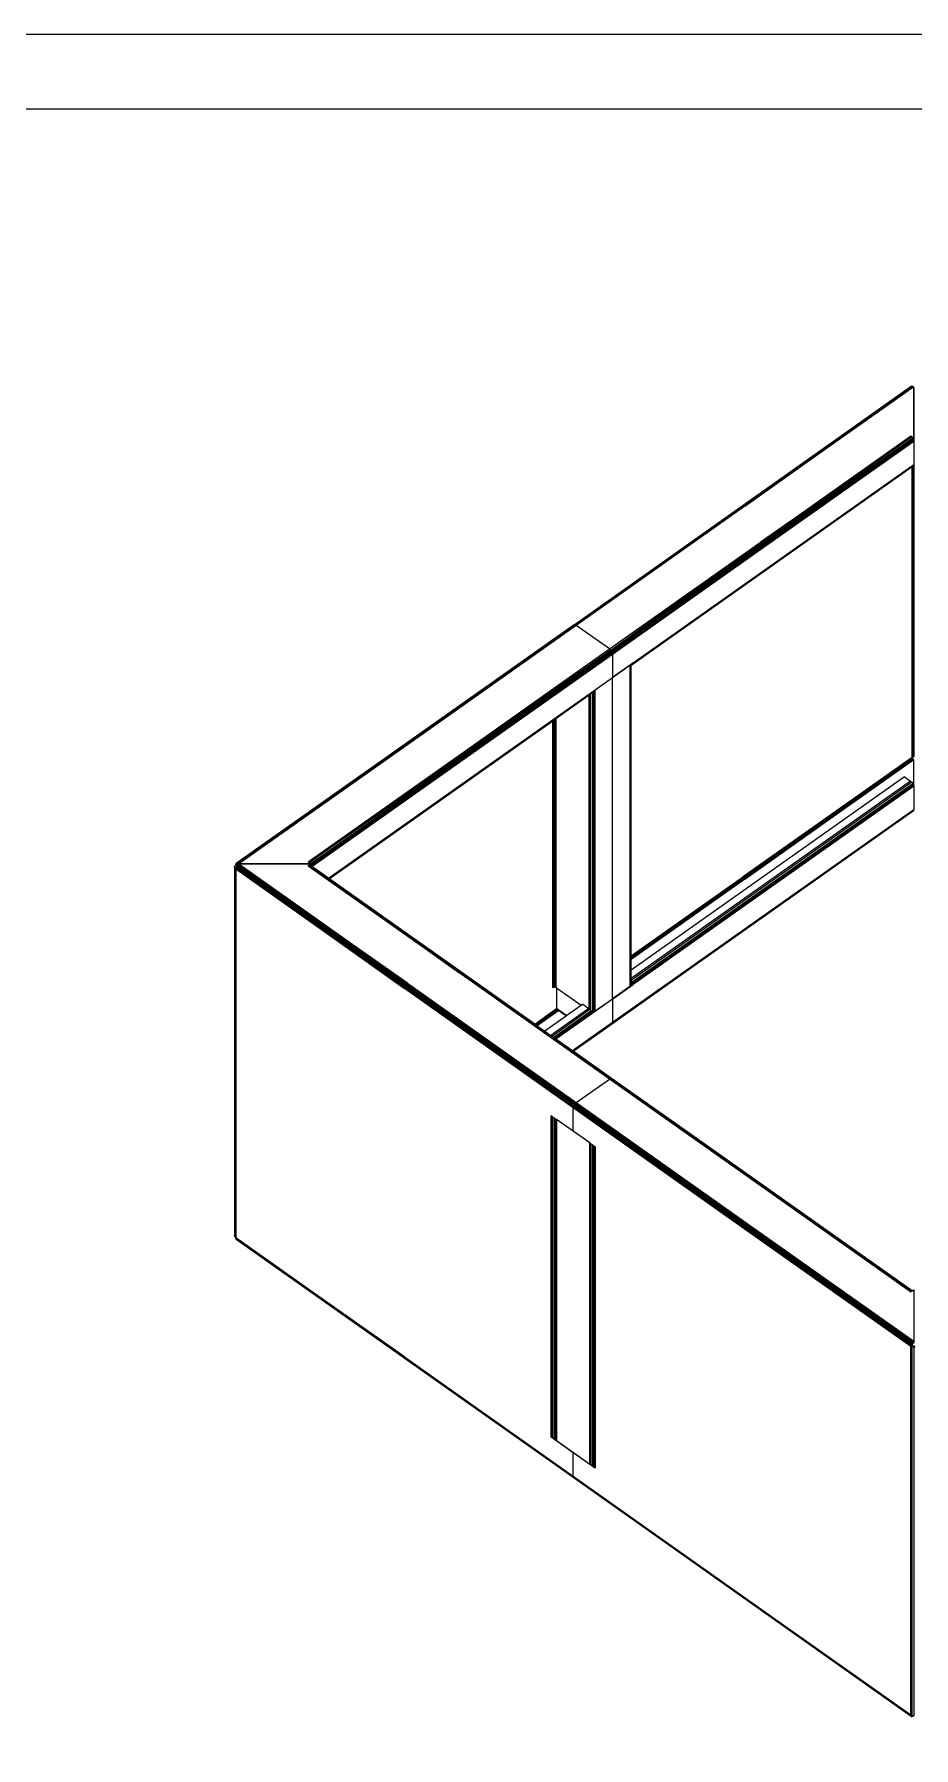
# Model space of a CAD drawing. Header units: inches. Extents: x 10 to 4608, y 5 to 3256.
# Drawn here: x 2309 to 3222, y 1477 to 3256 of the extents above; entities that cross this region are included whole.
import ezdxf

# ---------------------------------------------------------------- set-up
doc = ezdxf.new("R2010")
doc.units = ezdxf.units.IN
doc.header["$MEASUREMENT"] = 0
doc.layers.add('tabelka', color=155, linetype='Continuous')

msp = doc.modelspace()

# ---------------------------------------------------------------- linework, layer by layer
for p, q in [((2869.2, 2642.6), (3219.6, 2890.4)), ((2869.2, 2642.6), (3220, 2890.4)), ((2869.2, 2642.6), (3219.2, 2890.2)), ((3220, 2890.4), (2870.2, 2642.6)), ((2870.2, 2642.6), (3220.6, 2890.3)), ((3221.2, 2890.1), (2870.2, 2642.6)), ((3046.6, 2765.8), (3221.2, 2890.1)), ((3221.8, 2889.7), (3046.6, 2765.8)), ((3219.2, 2890.2), (3219.6, 2890.4)), ((3219.6, 2890.4), (3220, 2890.4)), ((3220, 2890.4), (3220.6, 2890.3)), ((3220.6, 2890.3), (3221.2, 2890.1)), ((3221.2, 2890.1), (3221.7, 2889.7)), ((3221.7, 2889.7), (3221.8, 2889.8)), ((3221.7, 2889.7), (3221.8, 2889.7)), ((3221.8, 2889.8), (3221.9, 2889.7)), ((3221.8, 2888.2), (3221.8, 2889.7)), ((3221.8, 2888.2), (3221.8, 2507.1)), ((3221.8, 2888.2), (3221.8, 2888.2)), ((3221.9, 2888.2), (3221.8, 2888.2)), ((3221.8, 2836.4), (3221.8, 2888.2)), ((2907.2, 2616.4), (3219.7, 2837.7)), ((2907.2, 2616.4), (3220.6, 2836.4)), ((2908.2, 2615), (3220.6, 2836.4)), ((3221.3, 2835.1), (2908.2, 2615)), ((2908.9, 2613.5), (3221.3, 2835.1)), ((2908.9, 2613.5), (3221.7, 2834.1)), ((3062.3, 2728.1), (3218.6, 2838.6)), ((3219.7, 2837.7), (3062.3, 2728.1)), ((3221.7, 2834.1), (3065.4, 2722.7)), ((3065.4, 2722.7), (3221.8, 2833.2)), ((3221.8, 2836.4), (3218.6, 2838.6)), ((3218.6, 2838.6), (3219.7, 2837.7)), ((3219.7, 2837.7), (3220.6, 2836.4)), ((3220.6, 2836.4), (3221.3, 2835.1)), ((3221.3, 2835.1), (3221.8, 2834.8)), ((3221.3, 2835.1), (3221.7, 2834.1)), ((3221.7, 2834.1), (3221.8, 2833.2)), ((3221.8, 2834.8), (3221.8, 2836.4)), ((3221.8, 2833.2), (3221.8, 2808.9)), ((2929.6, 2601.4), (3220.2, 2806.9)), ((2930.3, 2601.9), (3221.5, 2807.9)), ((2930.6, 2603), (3221.8, 2808.9)), ((3220.2, 2806.9), (3220.8, 2807.3)), ((3220.2, 2505.1), (3220.2, 2806.9)), ((3221, 2807.4), (3220.8, 2807.3)), ((3221.5, 2807.9), (3221, 2807.4)), ((3221, 2807.4), (3221, 2507)), ((3221.8, 2808.9), (3221.5, 2807.9)), ((3046.6, 2765.8), (2870.2, 2642.6)), ((3046.6, 2765.8), (2871.4, 2642)), ((2906, 2617.5), (3062.3, 2728.1)), ((2907.2, 2616.4), (3062.3, 2728.1)), ((3065.4, 2722.7), (2908.9, 2613.5)), ((2909.1, 2612.2), (3065.4, 2722.7)), ((2869.2, 2642.6), (2518.4, 2394.7)), ((2518.8, 2394.9), (2869.2, 2642.6)), ((2870.2, 2642.6), (2519.3, 2394.9)), ((2869.2, 2642.6), (2519.3, 2394.9)), ((2519.8, 2394.8), (2870.2, 2642.6)), ((2520.4, 2394.6), (2870.2, 2642.6)), ((2870.2, 2642.6), (2696.2, 2518.1)), ((2871.4, 2642), (2696.2, 2518.1)), ((2869.2, 2642.6), (2870.2, 2642.6)), ((2870.2, 2642.6), (2871.4, 2642)), ((2906, 2617.5), (2871.4, 2642)), ((2907.2, 2616.4), (2594.5, 2395.6)), ((2749.7, 2507), (2906, 2617.5)), ((2749.7, 2507), (2907.2, 2616.4)), ((2906, 2617.5), (2907.2, 2616.4)), ((2907.2, 2616.4), (2908.2, 2615)), ((2908.2, 2615), (2594.5, 2395.6)), ((2595.9, 2394.7), (2908.2, 2615)), ((2595.9, 2394.7), (2908.9, 2613.5)), ((2596.4, 2392), (2908.9, 2613.5)), ((2908.9, 2613.5), (2596.5, 2393.3)), ((2908.9, 2613.5), (2752.8, 2501.6)), ((2752.8, 2501.6), (2909.1, 2612.2)), ((2908.2, 2615), (2908.9, 2613.5)), ((2908.9, 2613.5), (2909.1, 2612.2)), ((2909.1, 2612.2), (2909.1, 2587.8)), ((2927.9, 2601.1), (2909.1, 2587.8)), ((2927.2, 2600.4), (2909.1, 2587.6)), ((2927.9, 2601.1), (2927.2, 2600.4)), ((2927.2, 2600.4), (2927.2, 2266.9)), ((2928.2, 2601.3), (2927.9, 2601.1)), ((2928.5, 2601.5), (2928.2, 2601.3)), ((2928.2, 2601.3), (2928.2, 2267.9)), ((2930.6, 2603), (2928.5, 2601.5)), ((2928.5, 2601.5), (2928.6, 2601.4)), ((2928.5, 2298.8), (2928.5, 2601.5)), ((2928.6, 2601.4), (2930.5, 2602.8)), ((2928.6, 2601.4), (2929.6, 2601.4)), ((2929.6, 2601.4), (2930.3, 2601.9)), ((2930.3, 2601.9), (2930.5, 2602.8)), ((2930.5, 2602.8), (2930.6, 2603)), ((2890, 2574.3), (2909, 2587.7)), ((2909.1, 2587.6), (2891, 2574.8)), ((2909, 2587.7), (2909.1, 2587.8)), ((2909, 2587.7), (2909.1, 2587.6)), ((2909.1, 2254.1), (2909.1, 2587.6)), ((2614.3, 2379.4), (2887.7, 2572.6)), ((2887.4, 2571.6), (2614.9, 2378.9)), ((2850.2, 2545.2), (2884.8, 2569.7)), ((2884.8, 2569.7), (2886.2, 2570.7)), ((2884.8, 2243.9), (2884.8, 2569.7)), ((2886.2, 2570.7), (2886.7, 2571.1)), ((2886.2, 2242.4), (2886.2, 2570.7)), ((2887.4, 2571.6), (2886.7, 2571.1)), ((2887.7, 2572.6), (2887.4, 2571.6)), ((2887.7, 2572.6), (2887.9, 2572.8)), ((2887.9, 2572.8), (2889.6, 2574)), ((2887.9, 2572.8), (2887.9, 2240.4)), ((2889.6, 2574), (2890, 2574.3)), ((2889.6, 2240.7), (2889.6, 2574)), ((2891, 2574.8), (2890, 2574.3)), ((2891, 2241.4), (2891, 2574.8)), ((2848.6, 2544.1), (2849.5, 2544.7)), ((2849.5, 2544.7), (2850.2, 2545.2)), ((2849.5, 2267.7), (2849.5, 2544.7)), ((2850.2, 2545.2), (2850.2, 2265.8)), ((2615, 2378.9), (2847, 2543)), ((2847, 2543), (2847.8, 2543.5)), ((2847, 2267.6), (2847, 2543)), ((2847.8, 2543.5), (2848.6, 2544.1)), ((2847.8, 2267.7), (2847.8, 2543.5)), ((2848.6, 2267.8), (2848.6, 2544.1)), ((2696.2, 2518.1), (2520.4, 2394.6)), ((2696.2, 2518.1), (2521.1, 2394.2)), ((2593.3, 2396.5), (2749.7, 2507)), ((2594.5, 2395.6), (2749.7, 2507)), ((2752.8, 2501.6), (2596.4, 2392)), ((2597.1, 2391.5), (2752.8, 2501.6)), ((2928.5, 2298.1), (3220.3, 2504.8)), ((3220.4, 2504.4), (2928.5, 2298)), ((2928.5, 2297.1), (3220.5, 2504)), ((3220.5, 2504), (2928.5, 2298)), ((3220.7, 2503.6), (2928.5, 2297)), ((2928.5, 2297), (3220.9, 2503.3)), ((3220.9, 2503.3), (2928.5, 2296.1)), ((3221.2, 2502.9), (2928.5, 2296)), ((3221.5, 2502.6), (2928.5, 2295.9)), ((3045, 2381.2), (3220.2, 2505.1)), ((3220.3, 2504.8), (3045, 2381.2)), ((3046.6, 2378.5), (3221.5, 2502.6)), ((3221.8, 2502.4), (3046.6, 2378.5)), ((3221, 2505.4), (3220.2, 2505.1)), ((3220.2, 2505.1), (3220.3, 2504.8)), ((3220.3, 2504.8), (3220.4, 2504.4)), ((3220.4, 2504.4), (3220.5, 2504)), ((3220.5, 2504), (3220.7, 2503.6)), ((3220.7, 2503.6), (3220.9, 2503.3)), ((3220.9, 2503.3), (3221.2, 2502.9)), ((3221, 2507), (3221.8, 2507.1)), ((3221, 2507), (3221, 2505.4)), ((3221.8, 2505.6), (3221, 2505.4)), ((3221.2, 2502.9), (3221.5, 2502.6)), ((3221.5, 2502.6), (3221.8, 2502.4)), ((3221.8, 2505.6), (3221.8, 2507.1)), ((3222.7, 2505.4), (3221.8, 2505.6)), ((3221.8, 2475), (3221.8, 2502.4)), ((3212.3, 2484.8), (2928.5, 2284.1)), ((3218.6, 2480.3), (2928.5, 2275.2)), ((3219.8, 2479.2), (2928.6, 2273.3)), ((2929.6, 2271.9), (3220.8, 2477.8)), ((3221.5, 2476.3), (2930.3, 2270.4)), ((3221.8, 2475), (2930.6, 2269.1)), ((3212.3, 2484.8), (3218.6, 2480.3)), ((3218.6, 2480.3), (3219.8, 2479.2)), ((3219.8, 2479.2), (3220.8, 2477.8)), ((3220.8, 2477.8), (3221.5, 2476.3)), ((3221.5, 2476.3), (3221.8, 2475)), ((3221.8, 2475), (3221.8, 2450.6)), ((3221.8, 2474.1), (3221.9, 2474.2)), ((3220.3, 2448.5), (2868.4, 2199.7)), ((2908.9, 2228.5), (3221.7, 2449.9)), ((2991.2, 2286.7), (3220.2, 2448.6)), ((3221.8, 2450.6), (3065.4, 2340.1)), ((3221.7, 2449.9), (3065.4, 2340.1)), ((3220.2, 2448.6), (3221.3, 2449.3)), ((3220.2, 2448.6), (3220.3, 2448.5)), ((3221.4, 2449.3), (3220.3, 2448.5)), ((3221.7, 2449.9), (3221.3, 2449.3)), ((3221.4, 2449.3), (3221.3, 2449.3)), ((3221.8, 2449.6), (3221.4, 2449.3)), ((3221.8, 2450.6), (3221.7, 2449.9)), ((3221.8, 2449.6), (3221.8, 2450.6)), ((3221.9, 2449.5), (3221.8, 2449.6)), ((2516.6, 2391.1), (2516.9, 2392.3)), ((2516.9, 2389.9), (2516.6, 2391.1)), ((2516.6, 2391.1), (2516.6, 2008.4)), ((2516.9, 2392.3), (2517.9, 2393.3)), ((2517.9, 2388.8), (2516.9, 2389.9)), ((2516.9, 2007.2), (2516.9, 2389.9)), ((2518.1, 2394.3), (2517.9, 2393.9)), ((2517.9, 2393.9), (2519.5, 2392.7)), ((2518.6, 2392.7), (2517.9, 2393.9)), ((2517.9, 2393.9), (2517.9, 2393.3)), ((2518.6, 2392.7), (2517.9, 2393.3)), ((2517.9, 2389.5), (2518.1, 2390.2)), ((2517.9, 2388.8), (2517.9, 2389.5)), ((2517.9, 2389.5), (2693.1, 2264.9)), ((2868.5, 2142.4), (2517.9, 2389.5)), ((2693.1, 2264.9), (2517.9, 2388.8)), ((2517.9, 2388.8), (2517.9, 2006.2)), ((2518.4, 2394.7), (2518.1, 2394.3)), ((2518.1, 2390.2), (2518.4, 2390.9)), ((2868.5, 2142.4), (2518.1, 2390.2)), ((2518.8, 2394.9), (2518.4, 2394.7)), ((2519.5, 2392.7), (2518.4, 2394.7)), ((2518.4, 2394.7), (2519.8, 2393.1)), ((2518.4, 2390.9), (2518.8, 2391.7)), ((2869.2, 2143.9), (2518.4, 2390.9)), ((2518.4, 2390.9), (2868.5, 2142.4)), ((2519.2, 2392.3), (2518.6, 2392.7)), ((2519.5, 2392.7), (2518.6, 2392.7)), ((2519.3, 2394.9), (2518.8, 2394.9)), ((2518.8, 2391.7), (2519.2, 2392.3)), ((2869.2, 2143.9), (2518.8, 2391.7)), ((2519.2, 2392.3), (2519.3, 2392.4)), ((2519.9, 2393.1), (2519.3, 2394.9)), ((2519.8, 2394.8), (2519.3, 2394.9)), ((2519.3, 2394.9), (2520.2, 2393.4)), ((2519.3, 2392.4), (2519.5, 2392.7)), ((2869.2, 2143.9), (2519.3, 2392.4)), ((2519.3, 2392.4), (2870.2, 2145.3)), ((2519.5, 2392.7), (2519.8, 2393.1)), ((2520.4, 2394.6), (2519.8, 2394.8)), ((2870.2, 2145.3), (2519.8, 2393.1)), ((2519.8, 2393.1), (2519.9, 2393.1)), ((2519.9, 2393.1), (2520.2, 2393.4)), ((2520.2, 2393.4), (2520.4, 2393.7)), ((2520.4, 2393.7), (2520.4, 2394.6)), ((2521.1, 2394.2), (2520.4, 2394.6)), ((2520.4, 2394.6), (2520.8, 2394)), ((2520.4, 2393.7), (2520.8, 2394)), ((2520.4, 2393.7), (2870.2, 2145.3)), ((2696.2, 2270.3), (2520.4, 2393.7)), ((2520.8, 2394), (2521.1, 2394.2)), ((2596.5, 2394.2), (2521.1, 2394.2)), ((2521.1, 2394.2), (2696.2, 2270.3)), ((2521.1, 2394.2), (2596.5, 2394.2)), ((2521.1, 2394.2), (2521.1, 2394.2)), ((2593.3, 2396.5), (2594.5, 2395.6)), ((2596.5, 2394.2), (2593.3, 2391.9)), ((2593.3, 2391.9), (2594.4, 2392.5)), ((2749.7, 2281.4), (2593.3, 2391.9)), ((2594.4, 2392.5), (2595.4, 2392.6)), ((2594.4, 2392.5), (2749.7, 2281.4)), ((2907.2, 2171.5), (2594.4, 2392.5)), ((2594.5, 2395.6), (2595.9, 2394.7)), ((2595.4, 2392.6), (2596.1, 2392.3)), ((2907.2, 2171.5), (2595.4, 2392.6)), ((2828.4, 2228), (2595.4, 2392.6)), ((2595.9, 2394.7), (2596.5, 2394.2)), ((2596.1, 2392.3), (2596.2, 2392.4)), ((2596.1, 2392.3), (2596.3, 2392.1)), ((2596.2, 2392.4), (2596.5, 2392.6)), ((2596.3, 2392.1), (2596.2, 2392.4)), ((2596.3, 2392.1), (2596.4, 2392)), ((2596.4, 2392), (2597.1, 2391.5)), ((2596.5, 2394.2), (2596.5, 2394.2)), ((2596.5, 2393.3), (2596.5, 2394.2)), ((2596.5, 2392.6), (2596.5, 2393.3)), ((2597.1, 2391.5), (2614.3, 2379.4)), ((2614.3, 2379.4), (2614.9, 2378.9)), ((2614.9, 2378.9), (2615, 2378.9)), ((2615, 2378.9), (2828.4, 2228)), ((2928.5, 2298.8), (3045, 2381.2)), ((2928.5, 2298.3), (3045, 2381.2)), ((3046.6, 2378.5), (2928.5, 2295)), ((3046.6, 2378.5), (2928.5, 2295.7)), ((2908.9, 2228.5), (3065.4, 2340.1)), ((3065.4, 2340.1), (2909.1, 2229.5)), ((2928.5, 2298.3), (2928.5, 2298.8)), ((2928.5, 2298.1), (2928.5, 2298.3)), ((2928.5, 2298), (2928.5, 2298.1)), ((2928.5, 2297.1), (2928.5, 2298)), ((2928.5, 2298), (2928.5, 2298)), ((2928.5, 2297), (2928.5, 2297.1)), ((2928.5, 2297), (2928.5, 2297)), ((2928.5, 2296.1), (2928.5, 2297)), ((2928.5, 2296), (2928.5, 2296.1)), ((2928.5, 2295.9), (2928.5, 2296)), ((2928.5, 2295.7), (2928.5, 2295.9)), ((2928.5, 2295), (2928.5, 2295.7)), ((2906, 2170.9), (2749.7, 2281.4)), ((2907.2, 2171.5), (2749.7, 2281.4)), ((2908.2, 2228), (2991.2, 2286.7)), ((2908.9, 2228.5), (2991.2, 2286.7)), ((2928.5, 2284.1), (2928.5, 2295)), ((2928.5, 2275.2), (2928.5, 2284.1)), ((2868.3, 2141.1), (2693.1, 2264.9)), ((2868.5, 2142.4), (2693.1, 2264.9)), ((2696.2, 2270.3), (2871.4, 2146.4)), ((2696.2, 2270.3), (2870.2, 2145.3)), ((2847, 2267.6), (2847.8, 2267.7)), ((2847, 2265.8), (2847, 2267.6)), ((2847.9, 2266.2), (2847, 2265.6)), ((2847.8, 2266.1), (2847, 2265.8)), ((2847, 2265.6), (2847, 2265.8)), ((2847.8, 2266.1), (2847.8, 2267.7)), ((2847.9, 2266.2), (2847.8, 2266.1)), ((2848.6, 2266.3), (2847.9, 2266.2)), ((2848.6, 2267.8), (2849.5, 2267.7)), ((2848.6, 2267.8), (2848.6, 2266.7)), ((2849.5, 2267.3), (2848.6, 2266.7)), ((2848.6, 2266.7), (2848.6, 2266.3)), ((2849.5, 2266.1), (2848.6, 2266.3)), ((2849.5, 2267.3), (2849.5, 2267.7)), ((2849.5, 2266.1), (2849.5, 2267.3)), ((2850.2, 2265.8), (2849.5, 2266.1)), ((2851, 2265.2), (2850.2, 2265.8)), ((2851, 2265.2), (2851, 2244.5)), ((2876.4, 2247.3), (2851, 2265.2)), ((2909.1, 2253.9), (2930.6, 2269.1)), ((2927.2, 2266.9), (2909.1, 2254.1)), ((2928.2, 2267.9), (2927.2, 2266.9)), ((2928.5, 2269.1), (2928.2, 2267.9)), ((2928.5, 2273.5), (2928.5, 2275.2)), ((2928.6, 2273.3), (2928.5, 2273.5)), ((2928.5, 2271.7), (2928.5, 2273.5)), ((2928.5, 2271.7), (2928.5, 2271.6)), ((2928.5, 2269.8), (2928.5, 2271.7)), ((2928.5, 2271.6), (2928.9, 2270.9)), ((2929, 2270.2), (2928.5, 2269.8)), ((2928.5, 2269.1), (2928.5, 2269.8)), ((2929.6, 2271.9), (2928.6, 2273.3)), ((2928.9, 2270.9), (2929, 2270.2)), ((2930.6, 2269.1), (2929, 2270.2)), ((2930.3, 2270.4), (2929.6, 2271.9)), ((2930.6, 2269.1), (2930.3, 2270.4)), ((2828.4, 2228), (2851.1, 2244.1)), ((2851.4, 2243.5), (2828.9, 2227.6)), ((2852.1, 2243), (2829.6, 2227.1)), ((2852.8, 2242.5), (2830.3, 2226.6)), ((2853.5, 2242), (2831, 2226.1)), ((2884.5, 2244.1), (2845, 2216.2)), ((2885.7, 2243), (2846.4, 2215.2)), ((2851, 2244.5), (2861.7, 2236.9)), ((2851, 2244.5), (2851.1, 2244.1)), ((2851.1, 2244.1), (2851.2, 2243.7)), ((2851.2, 2243.7), (2851.4, 2243.5)), ((2851.4, 2243.5), (2851.7, 2243.3)), ((2851.4, 2243.5), (2851.7, 2243.3)), ((2851.7, 2243.3), (2851.7, 2243.3)), ((2851.7, 2243.3), (2852.1, 2243)), ((2851.7, 2243.3), (2852.1, 2243)), ((2852.1, 2243), (2852.1, 2243)), ((2852.1, 2243), (2852.8, 2242.5)), ((2852.1, 2243), (2852.8, 2242.5)), ((2852.8, 2242.5), (2852.8, 2242.5)), ((2852.8, 2242.5), (2853.5, 2242)), ((2853.5, 2242), (2852.8, 2242.5)), ((2853.5, 2242), (2853.5, 2242)), ((2853.5, 2242), (2854.7, 2241.2)), ((2854.7, 2241.2), (2853.5, 2242)), ((2853.5, 2242), (2861.5, 2236.7)), ((2876.4, 2247.3), (2861.7, 2236.9)), ((2878.2, 2248.5), (2876.4, 2247.3)), ((2878.2, 2248.5), (2884.5, 2244.1)), ((2884.5, 2244.1), (2884.8, 2243.9)), ((2884.8, 2243.9), (2885.7, 2243)), ((2885.7, 2243), (2886.2, 2242.4)), ((2886.2, 2242.4), (2886.7, 2241.6)), ((2909.1, 2253.9), (2887.7, 2238.7)), ((2909, 2254), (2891, 2241.4)), ((2909.1, 2254.1), (2909, 2254)), ((2909, 2254), (2909.1, 2253.9)), ((2909.1, 2253.9), (2909.1, 2229.5)), ((2828.4, 2228), (2828.9, 2227.6)), ((2828.9, 2227.6), (2829.6, 2227.1)), ((2829.6, 2227.1), (2830.3, 2226.6)), ((2830.3, 2226.6), (2831, 2226.1)), ((2831, 2226.1), (2838.8, 2220.6)), ((2861.2, 2236.5), (2838.8, 2220.6)), ((2847.9, 2214.2), (2886.7, 2241.6)), ((2887.4, 2240.1), (2849.3, 2213.2)), ((2887.7, 2238.7), (2850.4, 2212.4)), ((2854.7, 2241.2), (2855.7, 2240.4)), ((2855.7, 2240.4), (2861.2, 2236.5)), ((2855.7, 2240.4), (2861.3, 2236.6)), ((2861.2, 2236.5), (2861.3, 2236.6)), ((2861.5, 2236.7), (2861.3, 2236.6)), ((2861.7, 2236.9), (2861.5, 2236.7)), ((2909.1, 2229.5), (2867.6, 2200.2)), ((2868.1, 2199.9), (2908.9, 2228.5)), ((2908.9, 2228.5), (2868.2, 2199.8)), ((2868.3, 2199.8), (2908.9, 2228.5)), ((2868.3, 2199.7), (2908.2, 2228)), ((2886.7, 2241.6), (2887.2, 2240.5)), ((2887.9, 2240.4), (2887.2, 2240.5)), ((2887.2, 2240.5), (2887.4, 2240.1)), ((2887.4, 2240.1), (2887.7, 2238.7)), ((2889.6, 2240.7), (2887.9, 2240.4)), ((2891, 2241.4), (2889.6, 2240.7)), ((2908.9, 2228.5), (2908.2, 2228)), ((2909.1, 2229.5), (2908.9, 2228.5)), ((2838.8, 2220.6), (2845, 2216.2)), ((2846.4, 2215.2), (2845, 2216.2)), ((2847.9, 2214.2), (2846.4, 2215.2)), ((2849.3, 2213.2), (2847.9, 2214.2)), ((2850.4, 2212.4), (2849.3, 2213.2)), ((2867.6, 2200.2), (2850.4, 2212.4)), ((2868.1, 2199.9), (2867.6, 2200.2)), ((2868.2, 2199.8), (2868.1, 2199.9)), ((2868.3, 2199.8), (2868.2, 2199.8)), ((2868.3, 2199.7), (2868.3, 2199.8)), ((2868.4, 2199.7), (2868.3, 2199.7)), ((2908.2, 2171.5), (2868.4, 2199.7)), ((2871.4, 2146.4), (2906, 2170.9)), ((2907.2, 2171.5), (2906, 2170.9)), ((3062.3, 2060.3), (2906, 2170.9)), ((2908.2, 2171.5), (2907.2, 2171.5)), ((2907.2, 2171.5), (3219.6, 1950.5)), ((3062.3, 2060.3), (2907.2, 2171.5)), ((2908.2, 2171.5), (3219.6, 1950.5)), ((2991.2, 2112.8), (2908.2, 2171.5)), ((2868.5, 2142.4), (2868.3, 2141.1)), ((2868.3, 2116.7), (2868.3, 2141.1)), ((3043.5, 2017.2), (2868.3, 2141.1)), ((2869.2, 2143.9), (2868.5, 2142.4)), ((2868.5, 2142.4), (3218.7, 1893.9)), ((3218.9, 1894.7), (2868.5, 2142.4)), ((3219.2, 1895.4), (2868.5, 2142.4)), ((3043.5, 2017.2), (2868.5, 2142.4)), ((2870.2, 2145.3), (2869.2, 2143.9)), ((3219.6, 1896.2), (2869.2, 2143.9)), ((2869.2, 2143.9), (3219.2, 1895.4)), ((2869.2, 2143.9), (3220, 1896.9)), ((2871.4, 2146.4), (2870.2, 2145.3)), ((2870.2, 2145.3), (3220, 1896.9)), ((3220.6, 1897.6), (2870.2, 2145.3)), ((3221.2, 1898.2), (2870.2, 2145.3)), ((2870.2, 2145.3), (3046.6, 2022.6)), ((2871.4, 2146.4), (3046.6, 2022.6)), ((2845.5, 2132.6), (2845.5, 2132.8)), ((2845.5, 2132.8), (2845.6, 2132.7)), ((2845.5, 2132.6), (2845.6, 2132.7)), ((2845.5, 1799.1), (2845.5, 2132.6)), ((2846.5, 2132.1), (2845.5, 2132.6)), ((2845.6, 2132.7), (2846.5, 2132.1)), ((2846.5, 2132.1), (2846.9, 2131.8)), ((2846.9, 1798.5), (2846.9, 2131.8)), ((2846.9, 2131.8), (2848.6, 2130.6)), ((2848.6, 2130.6), (2849.5, 2130)), ((2848.6, 1855.4), (2848.6, 2130.6)), ((2849.5, 2130), (2849.5, 1854.8)), ((2849.5, 2130), (2850, 2129.6)), ((2850, 1800.2), (2850, 2129.6)), ((2850, 2129.6), (2850.3, 2129.4)), ((2850.3, 2129.4), (2850.3, 1796.2)), ((2850.3, 2129.4), (2851, 2128.9)), ((2851, 2128.9), (2851, 1795.4)), ((2868.3, 2116.7), (2851, 2128.9)), ((2885.5, 2104.5), (2868.3, 2116.7)), ((2885.5, 1771), (2885.5, 2104.5)), ((2885.5, 2104.5), (2886.6, 2103.7)), ((2886.6, 1770.5), (2886.6, 2103.7)), ((2886.6, 2103.7), (2887.9, 2102.8)), ((2887.9, 2102.8), (2887.9, 1770.3)), ((2887.9, 2102.8), (2889.2, 2101.9)), ((2889.2, 1770.5), (2889.2, 2101.9)), ((2889.2, 2101.9), (2889.7, 2101.5)), ((2889.7, 1770.7), (2889.7, 2101.5)), ((2889.7, 2101.5), (2890.1, 2101.3)), ((2890.1, 1767.9), (2890.1, 2101.3)), ((2890.1, 2101.3), (2890.4, 2101.1)), ((2891, 2100.4), (2890.4, 2101.1)), ((2890.4, 2101.1), (2891, 2100.6)), ((2891, 2100.6), (2891, 2100.4)), ((2891, 2100.4), (2891, 1766.9)), ((2991.2, 2112.8), (3220.2, 1950.9)), ((3220.1, 1950.9), (2991.2, 2112.8)), ((3218.6, 1949.8), (3062.3, 2060.3)), ((3219.6, 1950.5), (3062.3, 2060.3)), ((3218.7, 1893.3), (3043.5, 2017.2)), ((3218.7, 1893.9), (3043.5, 2017.2)), ((3046.6, 2022.6), (3221.8, 1898.7)), ((3046.6, 2022.6), (3221.2, 1898.2)), ((2516.9, 2007.2), (2516.6, 2008.4)), ((2517.9, 2006.2), (2516.9, 2007.2)), ((2517.9, 2006.2), (2693.1, 1882.3)), ((2517.9, 2005.6), (2517.9, 2006.2)), ((2518.1, 2005.2), (2517.9, 2005.6)), ((2693.1, 1882.3), (2517.9, 2005.6)), ((2517.9, 2005.6), (2868.5, 1757.4)), ((2518.4, 2004.8), (2518.1, 2005.2)), ((2868.5, 1757.4), (2518.1, 2005.2)), ((2868.5, 1757.4), (2518.4, 2004.8)), ((2518.4, 2004.8), (2869.2, 1756.9)), ((3218.6, 1949.8), (3219.6, 1950.5)), ((3219.6, 1950.5), (3220.1, 1950.9)), ((3220.1, 1950.9), (3220.2, 1950.9)), ((3220.2, 1950.9), (3221.8, 1952)), ((3221.8, 1952), (3221.8, 1898.7)), ((3218.7, 1893.9), (3220.4, 1895.1)), ((3218.9, 1894.7), (3218.7, 1893.9)), ((3219.5, 1893.8), (3218.7, 1893.9)), ((3218.7, 1893.9), (3218.7, 1893.3)), ((3219.5, 1893.8), (3218.7, 1893.3)), ((3218.7, 1510.7), (3218.7, 1893.3)), ((3220.1, 1892.6), (3218.7, 1893.3)), ((3219.2, 1895.4), (3218.9, 1894.7)), ((3219.6, 1896.2), (3219.2, 1895.4)), ((3219.2, 1895.4), (3220.7, 1895.8)), ((3220.4, 1895.1), (3219.2, 1895.4)), ((3220, 1894.6), (3219.5, 1893.8)), ((3220.2, 1894.4), (3219.5, 1893.8)), ((3220, 1896.9), (3219.6, 1896.2)), ((3220.6, 1897.6), (3220, 1896.9)), ((3220.7, 1895.8), (3220, 1896.9)), ((3220, 1896.9), (3221.2, 1896.6)), ((3220.4, 1895.1), (3220, 1894.6)), ((3220, 1894.6), (3220.2, 1894.4)), ((3220.1, 1510), (3220.1, 1892.6)), ((3221.8, 1892.4), (3220.1, 1892.6)), ((3220.2, 1894.4), (3220.4, 1895.1)), ((3220.2, 1894.4), (3221, 1894.1)), ((3220.4, 1895.1), (3220.7, 1895.8)), ((3221.2, 1898.2), (3220.6, 1897.6)), ((3220.7, 1895.8), (3221.2, 1896.6)), ((3221, 1894.1), (3221.8, 1893.9)), ((3221.8, 1898.7), (3221.2, 1898.2)), ((3221.2, 1898.2), (3221.8, 1897.9)), ((3221.2, 1897.5), (3221.2, 1898.2)), ((3221.5, 1897.3), (3221.2, 1897.5)), ((3221.2, 1896.6), (3221.2, 1897.5)), ((3221.5, 1897.3), (3221.2, 1896.6)), ((3221.2, 1896.6), (3221.8, 1897.1)), ((3221.8, 1897.9), (3221.5, 1897.3)), ((3221.8, 1897.1), (3221.5, 1897.3)), ((3221.8, 1897.9), (3221.8, 1898.7)), ((3221.8, 1897.9), (3221.8, 1897.1)), ((3221.8, 1893.9), (3222.7, 1894.1)), ((3223.5, 1892.6), (3221.8, 1892.4)), ((3221.8, 1892.4), (3221.8, 1509.7)), ((2693.1, 1882.3), (2868.3, 1758.4)), ((2693.1, 1882.3), (2868.5, 1757.4)), ((2849.5, 1854.8), (2848.6, 1855.4)), ((2848.6, 1854.6), (2848.6, 1855.4)), ((2848.6, 1854.6), (2849.5, 1854)), ((2848.6, 1853.2), (2848.6, 1854.6)), ((2848.6, 1853.2), (2849.5, 1852.6)), ((2848.6, 1844.3), (2848.6, 1853.2)), ((2849.5, 1854.8), (2849.5, 1854)), ((2849.5, 1854), (2849.5, 1852.6)), ((2849.5, 1852.6), (2849.5, 1843.7)), ((2848.6, 1844.3), (2849.5, 1843.7)), ((2848.6, 1842.7), (2848.6, 1844.3)), ((2849.5, 1842.1), (2848.6, 1842.7)), ((2848.6, 1830.1), (2848.6, 1842.7)), ((2849.5, 1843.7), (2849.5, 1842.1)), ((2849.5, 1842.1), (2849.5, 1829.5)), ((2848.6, 1830.1), (2849.5, 1829.5)), ((2848.6, 1829.2), (2848.6, 1830.1)), ((2849.5, 1828.5), (2848.6, 1829.2)), ((2848.6, 1828.7), (2848.6, 1829.2)), ((2849.5, 1828.1), (2848.6, 1828.7)), ((2848.6, 1828.4), (2848.6, 1828.7)), ((2849.5, 1827.8), (2848.6, 1828.4)), ((2848.6, 1828.1), (2848.6, 1828.4)), ((2848.6, 1828.1), (2849.5, 1827.5)), ((2848.6, 1827.9), (2848.6, 1828.1)), ((2849.5, 1827.3), (2848.6, 1827.9)), ((2848.6, 1827.1), (2848.6, 1827.9)), ((2848.6, 1827.1), (2849.5, 1826.5)), ((2848.6, 1826.5), (2848.6, 1827.1)), ((2849.5, 1825.9), (2848.6, 1826.5)), ((2848.6, 1826.1), (2848.6, 1826.5)), ((2848.6, 1826.1), (2849.5, 1825.5)), ((2848.6, 1825.1), (2848.6, 1826.1)), ((2848.6, 1825.1), (2849.5, 1824.5)), ((2848.6, 1824.4), (2848.6, 1825.1)), ((2849.5, 1823.8), (2848.6, 1824.4)), ((2848.6, 1824.1), (2848.6, 1824.4)), ((2849.5, 1823.5), (2848.6, 1824.1)), ((2848.6, 1799.8), (2848.6, 1824.1)), ((2849.5, 1829.5), (2849.5, 1828.5)), ((2849.5, 1828.5), (2849.5, 1828.1)), ((2849.5, 1828.1), (2849.5, 1827.8)), ((2849.5, 1827.8), (2849.5, 1827.5)), ((2849.5, 1827.5), (2849.5, 1827.3)), ((2849.5, 1827.3), (2849.5, 1826.5)), ((2849.5, 1826.5), (2849.5, 1825.9)), ((2849.5, 1825.9), (2849.5, 1825.5)), ((2849.5, 1825.5), (2849.5, 1824.5)), ((2849.5, 1824.5), (2849.5, 1823.8)), ((2849.5, 1823.8), (2849.5, 1823.5)), ((2849.5, 1823.5), (2849.5, 1799.9)), ((2845.5, 1798.9), (2845.5, 1799.1)), ((2845.7, 1799), (2845.5, 1799.1)), ((2845.7, 1799), (2845.5, 1798.9)), ((2868.3, 1782.8), (2845.5, 1798.9)), ((2846.9, 1798.5), (2845.7, 1799)), ((2848.6, 1798.2), (2846.9, 1798.5)), ((2848.6, 1799.8), (2849.5, 1799.9)), ((2848.6, 1799.8), (2848.6, 1798.9)), ((2848.6, 1798.9), (2849.4, 1798.3)), ((2848.6, 1798.9), (2848.6, 1798.2)), ((2849.4, 1798.3), (2848.6, 1798.2)), ((2850, 1798.4), (2849.4, 1798.3)), ((2849.4, 1798.3), (2850, 1797.9)), ((2849.5, 1799.9), (2850, 1800.2)), ((2850, 1798.4), (2850, 1800.2)), ((2850, 1797.9), (2850, 1798.4)), ((2850, 1797.1), (2850, 1797.9)), ((2850, 1797.1), (2850.3, 1796.2)), ((2850.3, 1796.2), (2851, 1795.4)), ((2851, 1795.4), (2868.5, 1783)), ((2868.3, 1782.8), (2868.5, 1783)), ((2868.3, 1758.4), (2868.3, 1782.8)), ((2891, 1766.7), (2868.3, 1782.8)), ((2868.5, 1783), (2885.5, 1771)), ((2885.5, 1771), (2886.6, 1770.5)), ((2886.6, 1770.5), (2887.9, 1770.3)), ((2887.9, 1770.3), (2888.9, 1770.4)), ((2888.9, 1770.4), (2889.2, 1770.5)), ((2888.9, 1770.4), (2889.7, 1769.8)), ((2889.2, 1770.5), (2889.7, 1770.7)), ((2889.7, 1769.8), (2889.7, 1770.7)), ((2889.7, 1769.1), (2889.7, 1769.8)), ((2890.1, 1767.9), (2889.7, 1769.1)), ((2891, 1766.9), (2890.1, 1767.9)), ((2891, 1766.9), (2891, 1766.7)), ((2868.3, 1758.4), (2868.5, 1757.4)), ((2868.3, 1758.4), (3043.5, 1634.5)), ((2868.5, 1757.4), (2869.2, 1756.9)), ((2868.5, 1757.4), (3219.2, 1509.3)), ((3218.9, 1509.6), (2868.5, 1757.4)), ((3218.7, 1510.1), (2868.5, 1757.4)), ((2868.5, 1757.4), (3043.5, 1634.5)), ((2869.2, 1756.9), (3219.2, 1509.3)), ((3043.5, 1634.5), (3218.7, 1510.7)), ((3043.5, 1634.5), (3218.7, 1510.1)), ((3218.7, 1510.7), (3218.7, 1510.5)), ((3219, 1510.5), (3218.7, 1510.7)), ((3218.7, 1510.5), (3218.7, 1510.1)), ((3218.9, 1510.3), (3218.7, 1510.5)), ((3219, 1510.3), (3218.7, 1510.1)), ((3218.7, 1510.1), (3218.9, 1510.3)), ((3218.7, 1510.1), (3218.9, 1509.6)), ((3218.9, 1510.3), (3219, 1510.5)), ((3219, 1510.3), (3218.9, 1510.3)), ((3218.9, 1509.6), (3219.2, 1509.3)), ((3219.2, 1510.4), (3219, 1510.5)), ((3219.2, 1510.4), (3219, 1510.3)), ((3219.7, 1510.2), (3219.2, 1510.4)), ((3219.2, 1509.3), (3219.3, 1509.6)), ((3219.4, 1509.5), (3219.2, 1509.3)), ((3219.2, 1509.3), (3219.6, 1509.1)), ((3219.3, 1509.6), (3219.5, 1509.9)), ((3219.3, 1509.6), (3219.4, 1509.5)), ((3219.6, 1509.8), (3219.4, 1509.5)), ((3219.5, 1509.9), (3219.7, 1510.2)), ((3219.6, 1509.8), (3219.5, 1509.9)), ((3219.9, 1510.1), (3219.6, 1509.8)), ((3219.6, 1509.1), (3220, 1509.1)), ((3219.9, 1510.1), (3219.7, 1510.2)), ((3220.1, 1510), (3219.9, 1510.1)), ((3220, 1509.1), (3220.3, 1509.9)), ((3220.5, 1509.9), (3220, 1509.1)), ((3220, 1509.1), (3220.6, 1509.2)), ((3220.3, 1509.9), (3220.1, 1510)), ((3220.5, 1509.9), (3220.3, 1509.9)), ((3221.2, 1509.8), (3220.5, 1509.9)), ((3220.6, 1509.2), (3221.2, 1509.4)), ((3221.2, 1509.4), (3221.2, 1509.8)), ((3221.4, 1509.8), (3221.2, 1509.4)), ((3221.2, 1509.4), (3221.7, 1509.8)), ((3221.4, 1509.8), (3221.2, 1509.8)), ((3221.7, 1509.8), (3221.4, 1509.8)), ((3221.8, 1509.7), (3221.7, 1509.8)), ((3221.9, 1509.8), (3221.8, 1509.7))]:
    msp.add_line(p, q)
at = {"layer": 'tabelka', "lineweight": 5}
for points in [[(10, 3255.8), (4607.5, 3255.8), (4607.5, 5), (10, 5)], [(87.4, 3178.4), (4530.1, 3178.4), (4530.1, 82.4), (87.4, 82.4)]]:
    msp.add_lwpolyline(points, close=True, dxfattribs=at)

doc.saveas('drawing.dxf')
